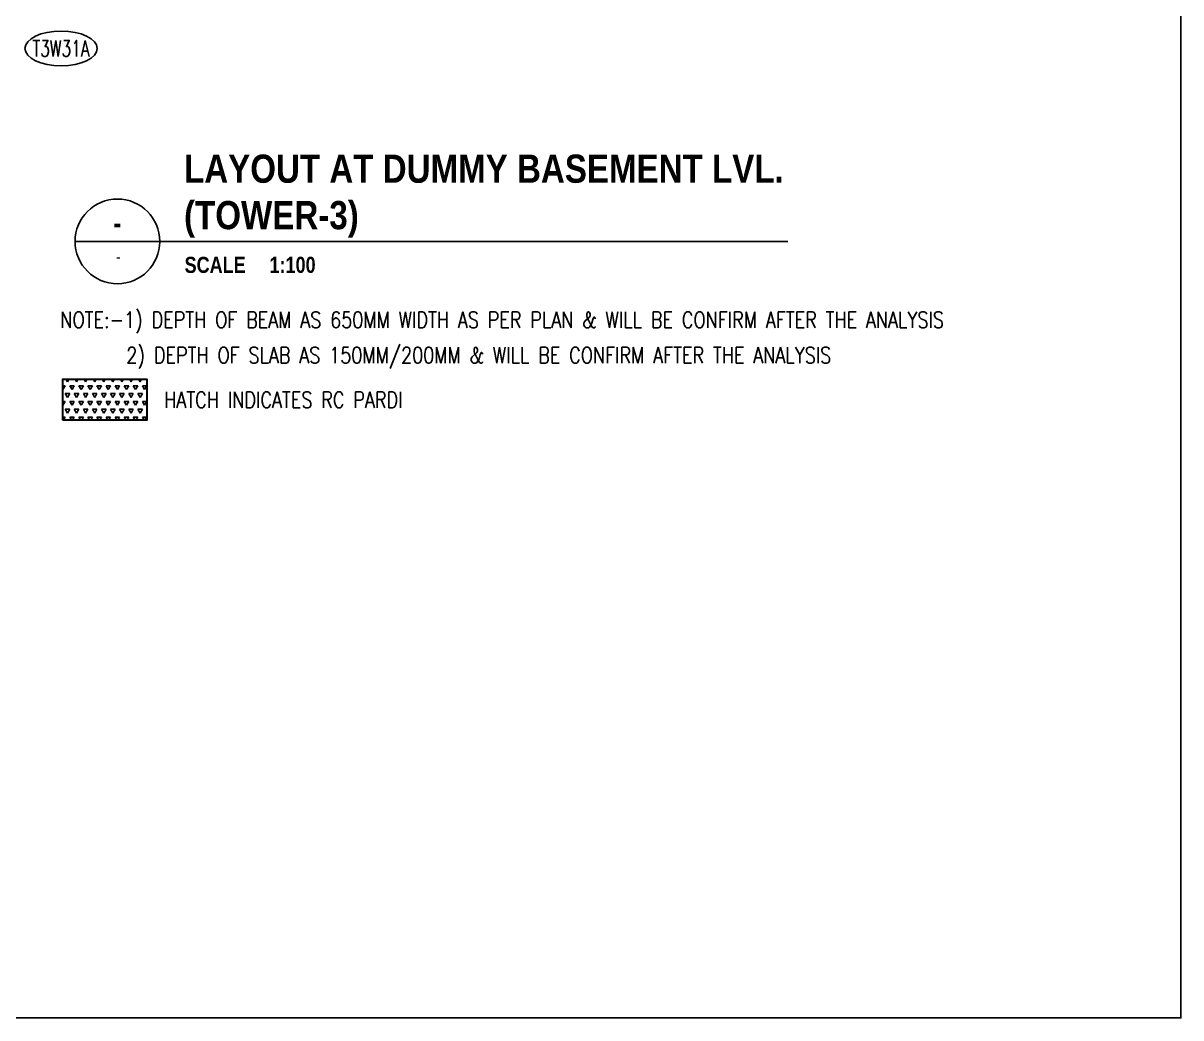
# Model space of a CAD drawing. Header units: millimetres. Extents: x 3105849 to 3692204, y 664613 to 1031566.
# Drawn here: x 3166426 to 3180783, y 664613 to 676953 of the extents above; entities that cross this region are included whole.
import ezdxf
from ezdxf.enums import TextEntityAlignment as Align

# ---------------------------------------------------------------- set-up
doc = ezdxf.new("R2010")
doc.units = ezdxf.units.MM
doc.header["$LTSCALE"] = 100
doc.header["$MEASUREMENT"] = 0
doc.linetypes.add('DASHED2', pattern=[0.375, 0.25, -0.125])
for name, color, linetype in [('A-REFR-TITL-100', 2, 'Continuous'), ('COL-NO TOWR-T3', 8, 'Continuous'), ('RC PARDI HAT', 30, 'DASHED2'), ('SLABS NO T2', 3, 'Continuous'), ('TEXT', 3, 'Continuous')]:
    doc.layers.add(name, color=color, linetype=linetype)
doc.layers.add('OTHER', color=7, linetype='Continuous', lineweight=30)
doc.styles.add('ARIAL', font='arial.ttf', dxfattribs={"width": 0.8})
doc.styles.add('ARIAL-TITLE', font='arialbd.ttf')
doc.styles.add('ROMANS', font='romans.shx', dxfattribs={"width": 0.8})

# ---------------------------------------------------------------- blocks, each defined once
blk = doc.blocks.new('A$C08c7907b')
at = {"layer": 'COL-NO TOWR-T3', "color": 8}
blk.add_ellipse((-503, 194, 0), major_axis=(448, 0), ratio=0.482829, dxfattribs=at)
at = {"layer": 'COL-NO TOWR-T3', "color": 3, "style": 'ROMANS', "width": 0.8}
blk.add_attdef('12345', text='', height=200, dxfattribs=at).set_placement((-503, 194, 0), align=Align.MIDDLE_CENTER)
blk = doc.blocks.new('A-DETAIL-TITLE-100')
at = {"layer": 'A-REFR-TITL-100', "linetype": 'Continuous'}
blk.add_line((0, 0), (-1050, 0), dxfattribs=at)
blk.add_circle((-525, 0), 525, dxfattribs=at)
at = {"layer": 'A-REFR-TITL-100', "color": 4, "style": 'ARIAL-TITLE'}
for tag, p, height in [('TITLE1', (450, 937), 500), ('TITLE2', (450, 237), 500), ('SCALE1', (450, -480), 300), ('SCALE2', (2479, -480), 300)]:
    blk.add_attdef(tag, p, '', height=height, dxfattribs=at)
at = {"layer": 'A-REFR-TITL-100', "color": 4, "linetype": 'Continuous', "style": 'ARIAL-TITLE'}
blk.add_attdef('DRWG-NO', text='', height=400, dxfattribs=at).set_placement((-751, 326), align=Align.MIDDLE)
at = {"layer": 'A-REFR-TITL-100', "color": 4, "linetype": 'Continuous', "style": 'ARIAL', "width": 0.8}
blk.add_attdef('DRAWING-REF', text='', height=200, dxfattribs=at).set_placement((-735, -270), align=Align.MIDDLE)

msp = doc.modelspace()

# ---------------------------------------------------------------- hatches: boundary and pattern name
at = {"layer": 'RC PARDI HAT', "linetype": 'ByBlock'}
h = msp.add_hatch(dxfattribs=at)
h.set_pattern_fill('TRIANG', color=256, scale=300)
h.set_pattern_definition([(60, (149557.12, -185347.76), (-56.25, 97.427858), [56.25, -56.25]), (120, (149557.12, -185347.76), (-112.5, 6e-08), [56.25, -56.25]), (0, (149529, -185299.05), (56.25, 97.4278578), [56.25, -56.25])])
h.paths.add_polyline_path([(3166915.5, 672530.4), (3166915.5, 672030.4), (3167965.5, 672030.4), (3167965.5, 672530.4)])

# ---------------------------------------------------------------- linework, layer by layer
at = {"layer": 'A-REFR-TITL-100', "linetype": 'Continuous'}
msp.add_line((3168120, 674246), (3175909.1, 674246), dxfattribs=at)
at = {"layer": 'OTHER'}
msp.add_lwpolyline([(3166915.5, 672030.4), (3167965.5, 672030.4), (3167965.5, 672530.4), (3166915.5, 672530.4)], close=True, dxfattribs=at)
at = {"layer": 'SLABS NO T2', "color": 7}
msp.add_lwpolyline([(3138759.5, 700562.8), (3180783, 700562.8), (3180783, 664612.9), (3138759.5, 664612.9)], close=True, dxfattribs=at)

# ---------------------------------------------------------------- block references
at = {"layer": 'A-REFR-TITL-100'}
ref = msp.add_blockref('A-DETAIL-TITLE-100', (3168120, 674246), dxfattribs=at)
ref.add_attrib('TITLE1', 'LAYOUT AT DUMMY BASEMENT LVL.', (3168421.1, 674973), dxfattribs={"color": 4, "height": 350, "style": 'ARIAL-TITLE', "width": 0.84})
ref.add_attrib('TITLE2', '(TOWER-3)', (3168421.1, 674396.8), dxfattribs={"color": 4, "height": 350, "style": 'ARIAL-TITLE', "width": 0.84})
ref.add_attrib('DRWG-NO', '-', dxfattribs={"color": 4, "linetype": 'Continuous', "height": 250, "style": 'ARIAL-TITLE', "width": 0.8}).set_placement((3167594.3, 674473.9), align=Align.MIDDLE)
ref.add_attrib('DRAWING-REF', '-', dxfattribs={"color": 4, "linetype": 'Continuous', "height": 150, "style": 'ARIAL', "width": 0.8}).set_placement((3167605.8, 674057.1), align=Align.MIDDLE)
ref.add_attrib('SCALE1', 'SCALE', (3168428, 673854.7), dxfattribs={"color": 4, "height": 200, "style": 'ARIAL-TITLE', "width": 0.8})
ref.add_attrib('SCALE2', '1:100', (3169481.2, 673854.7), dxfattribs={"color": 4, "height": 200, "style": 'ARIAL-TITLE', "width": 0.8})
at = {"layer": 'COL-NO TOWR-T3'}
ref = msp.add_blockref('A$C08c7907b', (3167399.1, 676445.4, 0), dxfattribs=at)
ref.add_attrib('12345', 'T3W31A', dxfattribs={"color": 3, "height": 200, "style": 'ROMANS', "width": 0.7}).set_placement((3166895.9, 676639.3), align=Align.MIDDLE_CENTER)

# ---------------------------------------------------------------- texts
at = {"layer": 'TEXT', "ltscale": 50, "style": 'ROMANS', "width": 0.8}
for s, p in [('NOTE:-1) DEPTH OF BEAM AS 650MM WIDTH AS PER PLAN & WILL BE CONFIRM AFTER THE ANALYSIS', (3166887.5, 673272.6)), ('2) DEPTH OF SLAB AS 150MM/200MM & WILL BE CONFIRM AFTER THE ANALYSIS', (3167705, 672833.5)), ('HATCH INDICATES RC PARDI', (3168175.9, 672280.4))]:
    msp.add_text(s, height=200, dxfattribs=at).set_placement(p, align=Align.MIDDLE_LEFT)

doc.saveas('drawing.dxf')
